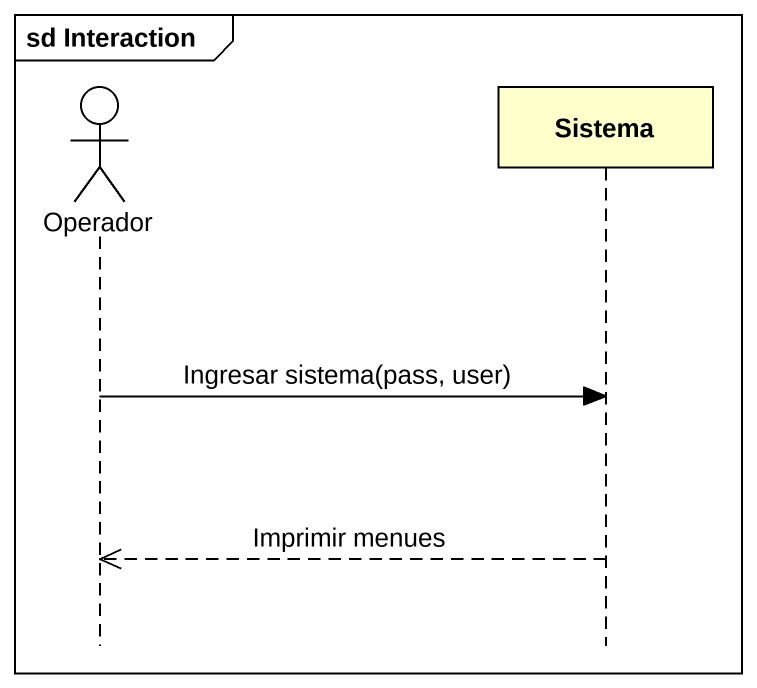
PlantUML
@startuml
mainframe sd Interaction
hide footbox
actor Operador
participant Sistema

Operador -> Sistema : Ingresar sistema(pass, user)
Sistema -->> Operador : Imprimir menues
@enduml
